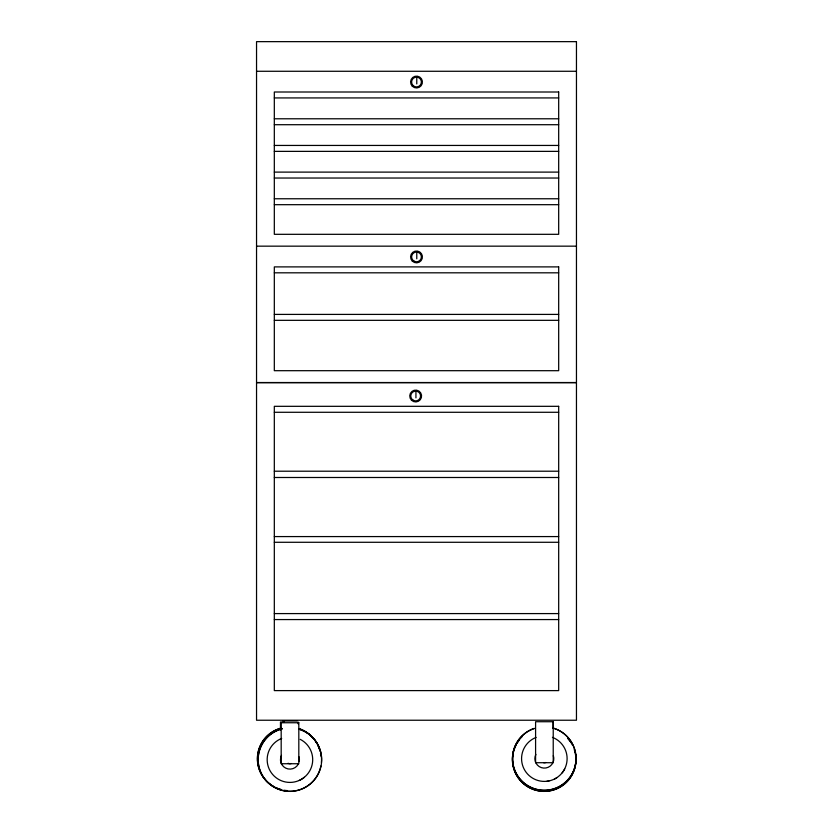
<?xml version="1.0" encoding="UTF-8"?>
<svg xmlns="http://www.w3.org/2000/svg" width="833" height="833" viewBox="0 0 833 833"><rect width="100%" height="100%" fill="white"/><g stroke="black" fill="none" stroke-linecap="round" stroke-linejoin="round"><path stroke-width="1.25" d="M256.543 71.274L576.457 71.274M274.317 97.93L558.683 97.93M274.317 118.786L558.683 118.786M274.317 124.711L558.683 124.711M274.317 145.442L558.683 145.442M274.317 151.367L558.683 151.367M274.317 172.108L558.683 172.108M274.317 178.033L558.683 178.033M274.317 198.764L558.683 198.764M274.317 204.689L558.683 204.689M256.543 246.162L576.457 246.162M274.317 272.818L558.683 272.818M274.317 314.405L558.683 314.405M274.317 320.33L558.683 320.33M256.543 382.534L576.457 382.534M256.543 382.659L576.457 382.659M274.317 412.283L558.683 412.283M274.317 471.207L558.683 471.207M274.317 477.496L558.683 477.496M274.317 536.577L558.683 536.577M274.317 542.283L558.683 542.283M274.317 613.588L558.683 613.588M274.317 619.565L558.683 619.565M282.939 720.982L297.058 720.982M284.251 721.992L280.471 721.992L280.471 730.145M553.143 722.742L553.143 728.459M416.771 77.979L416.771 83.904M416.771 252.868L416.771 258.792M415.938 391.958L415.938 397.882M298.11 721.992L298.11 723.825M298.714 729.146A31.748 31.748 0 0 1 315.603 778.334A31.748 31.748 0 0 1 263.592 777.376A31.748 31.748 0 0 1 282.283 728.844M304.305 777.293A22.918 22.918 0 0 1 299.214 780.438M320.892 766.016A31.748 31.748 0 0 1 288.041 791.235A31.748 31.748 0 0 1 258.209 762.507A31.748 31.748 0 0 1 282.158 728.729M298.589 729.031A31.748 31.748 0 0 1 321.423 762.497M291.196 763.507A4.061 4.05 0 0 1 288.103 763.278M300.192 739.329A22.762 22.762 0 0 1 307.169 774.523A22.762 22.762 0 0 1 271.329 772.774A22.762 22.762 0 0 1 281.7 738.434M298.391 763.923A9.475 9.465 0 0 1 285.667 768.109A9.475 9.465 0 0 1 281.481 755.385M298.932 756.687A9.475 9.465 0 0 1 299.203 761.581M553.122 728.125A31.748 31.748 0 0 1 570.47 776.668A31.748 31.748 0 0 1 518.917 777.647A31.748 31.748 0 0 1 534.411 728.479M564.722 768.869A22.918 22.918 0 0 1 562.119 772.909M556.808 777.72A22.918 22.918 0 0 1 554.747 778.928M549.114 780.948A22.918 22.918 0 0 1 546.729 781.333M552.997 728.011A31.748 31.748 0 0 1 570.345 776.554A31.748 31.748 0 0 1 518.803 777.533A31.748 31.748 0 0 1 534.297 728.365M545.646 762.518A4.061 4.05 0 0 1 543.543 762.632M552.425 737.351A22.762 22.762 0 0 1 562.577 772.264A22.762 22.762 0 0 1 526.206 772.399A22.762 22.762 0 0 1 536.108 737.413M553.341 755.666A9.475 9.465 0 0 1 543.637 768.078A9.475 9.465 0 0 1 535.89 754.365M575.561 754.334A31.748 31.748 0 0 1 539.534 791.048A31.748 31.748 0 0 1 515.919 745.348M517.064 743.275A31.748 31.748 0 0 1 519.074 740.318M567.929 738.496A31.748 31.748 0 0 1 570.157 741.287M570.813 742.255A31.748 31.748 0 0 1 572.594 745.337M574.416 749.721A31.748 31.748 0 0 1 575.072 752.001M574.301 749.606A31.748 31.748 0 0 1 573 772.774M572.49 773.836A31.748 31.748 0 0 1 529.84 787.883A31.748 31.748 0 0 1 515.794 745.233M516.345 744.192A31.748 31.748 0 0 1 522.104 736.684M567.804 738.382A31.748 31.748 0 0 1 570.699 742.141M287.447 790.6A31.748 31.748 0 0 1 283.897 790.205M275.983 787.758A31.748 31.748 0 0 0 281.596 789.715A31.748 31.748 0 0 1 275.869 787.643M274.921 787.247A31.748 31.748 0 0 1 281.575 728.094M299.141 728.75A31.748 31.748 0 0 1 320.039 751.251M320.528 753.584A31.748 31.748 0 0 1 320.83 755.947M274.807 787.133A31.748 31.748 0 0 1 281.45 727.98M299.026 728.636A31.748 31.748 0 0 1 316.884 743.421M317.967 745.545A31.748 31.748 0 0 1 319.258 748.857M576.457 41.65L256.543 41.65L256.543 720.233L576.457 720.233L576.457 41.65M558.683 92.005L274.317 92.005L274.317 234.312L558.683 234.312L558.683 92.005M558.683 266.893L274.317 266.893L274.317 370.695L558.683 370.695L558.683 266.893M558.683 406.317L274.317 406.317L274.317 690.609L558.683 690.609L558.683 406.317M553.227 721.722L535.588 721.722L535.588 762.716L553.227 762.716L553.227 721.722M298.818 722.742L281.179 722.742L281.179 763.736L298.818 763.736L298.818 722.742M411.481 400.204A5.925 5.925 0 0 0 421.394 397.549A5.925 5.925 0 0 0 414.136 390.292A5.925 5.925 0 0 0 411.481 400.204M413.22 400.256A4.894 4.894 0 0 0 420.571 396.008A4.894 4.894 0 0 0 413.22 391.77A4.894 4.894 0 0 0 413.22 400.256M413.033 85.497A4.894 4.894 0 0 0 421.227 83.3A4.894 4.894 0 0 0 415.23 77.302A4.894 4.894 0 0 0 413.033 85.497M412.314 86.226A5.925 5.925 0 0 0 422.227 83.571A5.925 5.925 0 0 0 414.969 76.313A5.925 5.925 0 0 0 412.314 86.226M414.053 261.166A4.894 4.894 0 0 0 421.394 256.918A4.894 4.894 0 0 0 414.053 252.68A4.894 4.894 0 0 0 414.053 261.166M412.314 261.114A5.925 5.925 0 0 0 422.227 258.459A5.925 5.925 0 0 0 414.969 251.202A5.925 5.925 0 0 0 412.314 261.114"/></g></svg>
